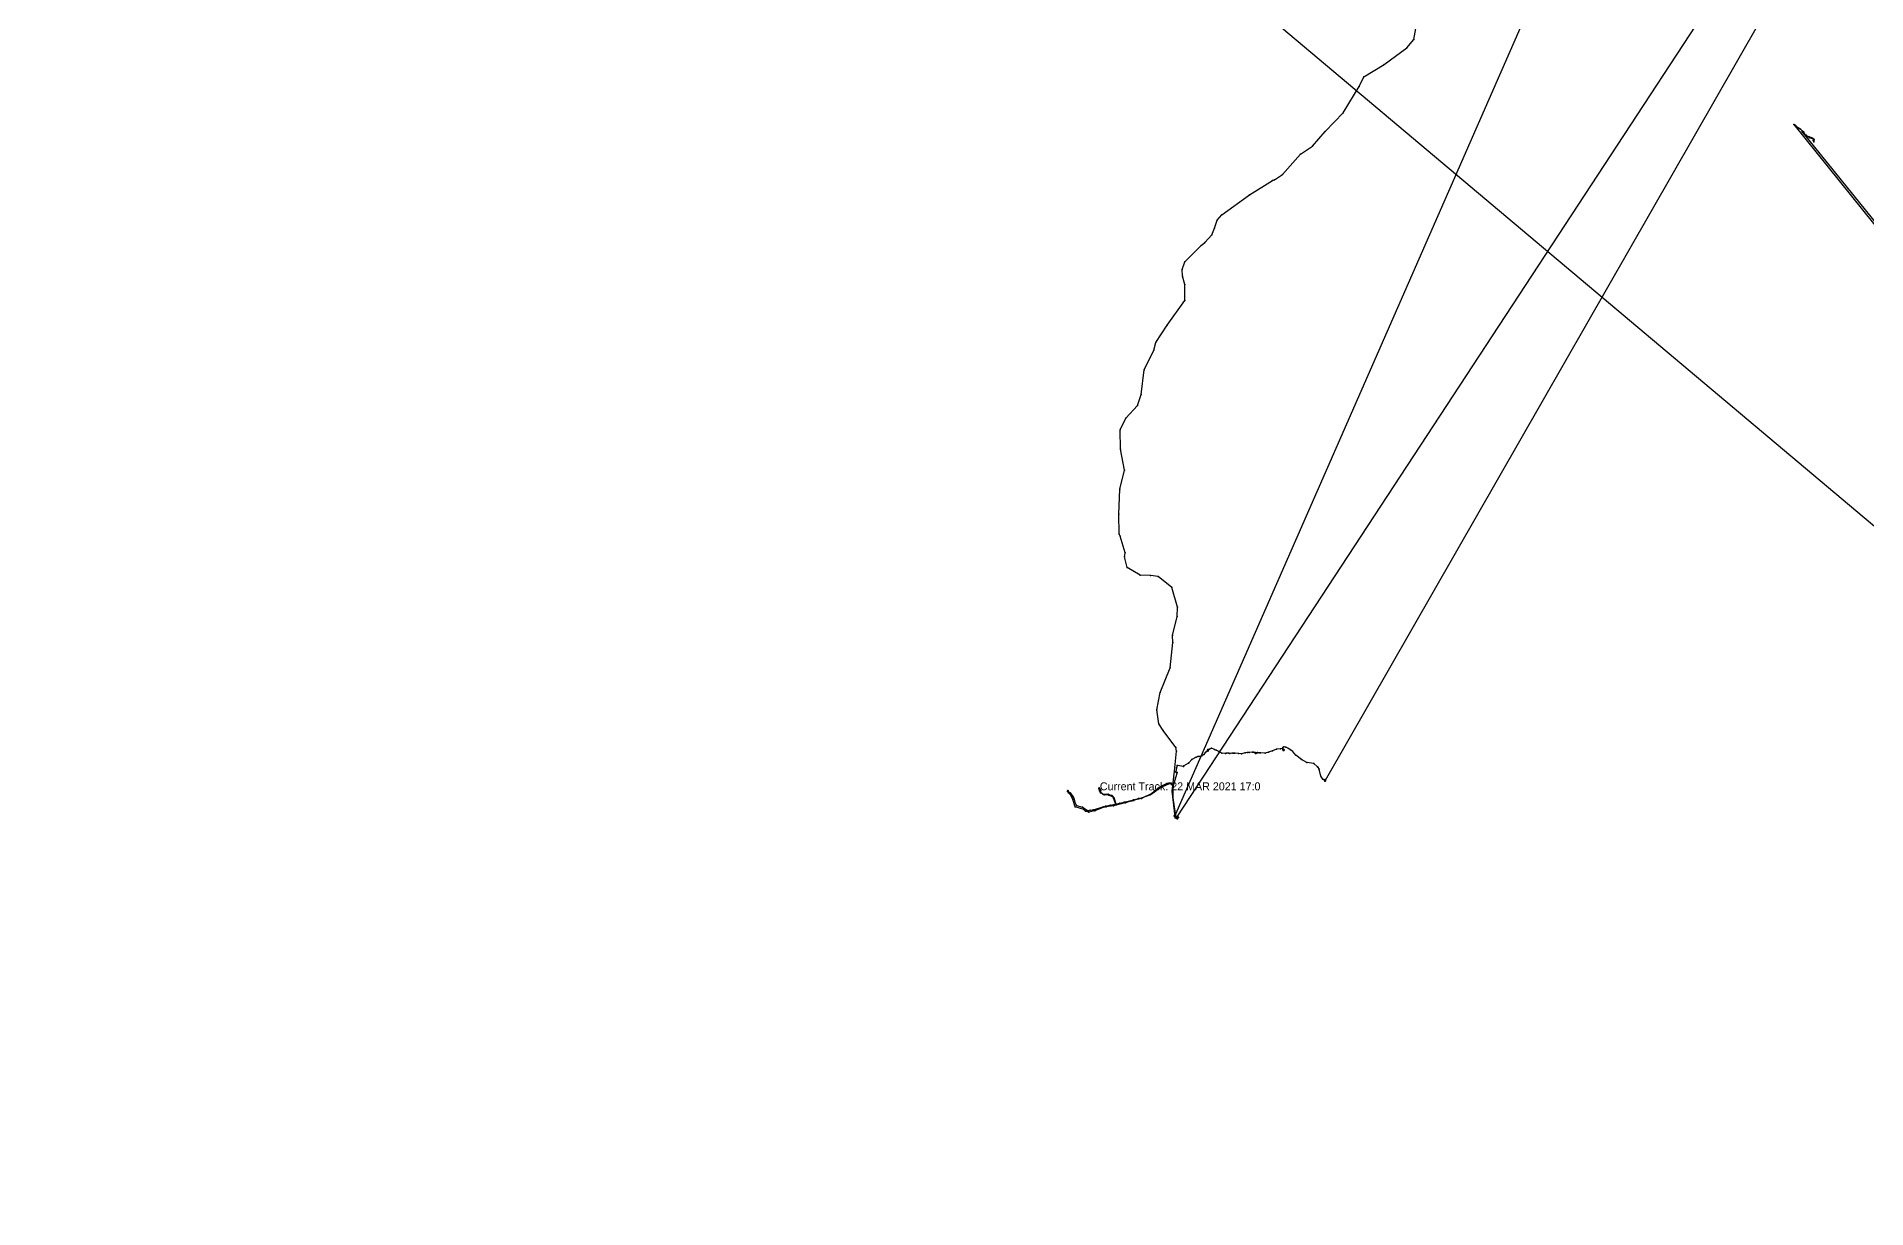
# Model space of a CAD drawing. Header units: metres. Extents: x 534009 to 558760, y 1823984 to 1869097.
# Drawn here: x 536326 to 548092, y 1824012 to 1831548 of the extents above; entities that cross this region are included whole.
import ezdxf

# ---------------------------------------------------------------- set-up
doc = ezdxf.new("R2010")
doc.units = ezdxf.units.M
doc.header["$MEASUREMENT"] = 0
for name, color, linetype in [('FeatureAttribs', 7, 'Continuous'), ('Unknown_Line_Type', 7, 'Continuous'), ('Unknown_Point_Feature', 7, 'Continuous')]:
    doc.layers.add(name, color=color, linetype=linetype)

# ---------------------------------------------------------------- blocks, each defined once
blk = doc.blocks.new('FEATURE')

msp = doc.modelspace()

# ---------------------------------------------------------------- linework, layer by layer
at = {"layer": 'Unknown_Line_Type', "color": 4}
for points in [[(548737, 1838157, 377), (543642, 1826533, 215), (543641, 1826536, 213), (543643, 1826536, 213), (543653, 1826532, 216), (543658, 1826532, 224), (543659, 1826531, 227), (543659, 1826531, 233), (543659, 1826532, 231), (543659, 1826532, 231), (543656, 1826531, 229), (543660, 1826531, 228), (551988, 1839237, 419)], [(551587, 1838947, 406), (544612, 1826764, 291), (544612, 1826762, 295), (544613, 1826765, 298), (544612, 1826762, 295), (544611, 1826762, 297), (544612, 1826766, 299), (544609, 1826765, 296), (544610, 1826767, 293), (544611, 1826770, 292), (544615, 1826768, 293), (544612, 1826768, 296), (544613, 1826769, 300), (544612, 1826769, 302), (544615, 1826770, 302), (544615, 1826769, 302), (544614, 1826762, 302), (544611, 1826763, 301), (544610, 1826760, 298), (544610, 1826766, 298), (544610, 1826763, 300), (544612, 1826762, 298), (544612, 1826763, 298), (544612, 1826762, 298), (544610, 1826761, 302), (544612, 1826768, 299), (544613, 1826767, 298), (544612, 1826764, 298), (544614, 1826764, 298), (544615, 1826768, 301), (544610, 1826760, 299), (544612, 1826761, 301), (544609, 1826764, 297), (544611, 1826764, 297), (544608, 1826765, 298), (544610, 1826765, 300), (544611, 1826766, 301), (544611, 1826761, 296), (544612, 1826765, 293), (544612, 1826769, 289), (544611, 1826767, 292), (544611, 1826766, 293), (544614, 1826769, 296), (544612, 1826767, 298), (544612, 1826763, 299), (544610, 1826764, 296), (544612, 1826764, 298), (544612, 1826763, 301), (544611, 1826763, 298), (544596, 1826772, 301), (544584, 1826793, 300), (544573, 1826837, 297), (544571, 1826839, 297), (544567, 1826848, 297), (544563, 1826853, 298), (544538, 1826873, 299), (544494, 1826881, 304), (544460, 1826899, 310), (544424, 1826928, 314), (544401, 1826952, 318), (544388, 1826962, 323), (544375, 1826970, 325), (544358, 1826978, 330), (544345, 1826981, 332), (544340, 1826977, 334), (544339, 1826971, 334), (544344, 1826961, 334), (544344, 1826960, 335), (544346, 1826960, 334), (544347, 1826959, 335), (544346, 1826960, 333), (544348, 1826961, 335), (544342, 1826963, 334), (544343, 1826962, 335), (544344, 1826959, 338), (544344, 1826959, 335), (544344, 1826960, 337), (544345, 1826960, 337), (544346, 1826959, 339), (544346, 1826959, 339), (544347, 1826959, 341), (544346, 1826960, 339), (544345, 1826961, 338), (544345, 1826963, 338), (544346, 1826960, 336), (544345, 1826960, 335), (544342, 1826963, 334), (544341, 1826960, 330), (544341, 1826962, 329), (544342, 1826961, 327), (544345, 1826960, 331), (544345, 1826959, 329), (544343, 1826960, 332), (544343, 1826962, 332), (544343, 1826963, 332), (544342, 1826963, 332), (544342, 1826964, 332), (544343, 1826964, 330), (544344, 1826963, 328), (544343, 1826960, 328), (544343, 1826959, 327), (544342, 1826959, 330), (544342, 1826960, 330), (544343, 1826960, 330), (544344, 1826961, 326), (544344, 1826960, 328), (544344, 1826959, 329), (544345, 1826960, 329), (544345, 1826960, 329), (544342, 1826958, 327), (544344, 1826958, 327), (544343, 1826959, 327), (544342, 1826957, 327), (544343, 1826958, 327), (544342, 1826957, 326), (544343, 1826958, 327), (544342, 1826958, 327), (544344, 1826960, 330), (544342, 1826962, 331), (544343, 1826961, 331), (544345, 1826958, 330), (544343, 1826959, 330), (544345, 1826961, 331), (544345, 1826960, 329), (544343, 1826959, 331), (544342, 1826959, 331), (544342, 1826958, 331), (544338, 1826969, 331), (544324, 1826968, 331), (544299, 1826966, 329), (544273, 1826954, 326), (544247, 1826946, 324), (544227, 1826940, 320), (544196, 1826942, 315), (544187, 1826942, 313), (544176, 1826944, 309), (544176, 1826943, 309), (544174, 1826942, 308), (544168, 1826943, 306), (544168, 1826941, 305), (544168, 1826941, 306), (544166, 1826937, 306), (544163, 1826937, 308), (544166, 1826939, 307), (544167, 1826941, 309), (544167, 1826940, 305), (544167, 1826943, 307), (544167, 1826941, 306), (544167, 1826942, 307), (544168, 1826940, 308), (544166, 1826941, 308), (544165, 1826943, 305), (544162, 1826944, 305), (544157, 1826945, 306), (544152, 1826946, 304), (544144, 1826946, 303), (544124, 1826944, 296), (544123, 1826944, 296), (544112, 1826945, 294), (544097, 1826943, 290), (544073, 1826935, 286), (544054, 1826937, 282), (544031, 1826940, 277), (544029, 1826941, 273), (544022, 1826941, 274), (544013, 1826939, 272), (543999, 1826938, 270), (543993, 1826939, 270), (543976, 1826939, 268), (543972, 1826937, 266), (543947, 1826940, 263), (543928, 1826951, 257), (543911, 1826959, 252), (543901, 1826964, 251), (543880, 1826972, 248), (543867, 1826966, 243), (543861, 1826961, 240), (543858, 1826964, 242), (543859, 1826964, 243), (543858, 1826961, 246), (543858, 1826960, 245), (543859, 1826955, 251), (543858, 1826953, 255), (543858, 1826955, 255), (543858, 1826956, 252), (543857, 1826955, 254), (543857, 1826955, 255), (543857, 1826957, 256), (543854, 1826956, 256), (543855, 1826955, 257), (543855, 1826955, 259), (543855, 1826954, 260), (543855, 1826954, 255), (543856, 1826959, 251), (543856, 1826956, 249), (543845, 1826946, 245), (543838, 1826939, 243), (543831, 1826931, 241), (543819, 1826923, 239), (543809, 1826919, 237), (543794, 1826918, 234), (543783, 1826915, 229), (543754, 1826899, 227), (543736, 1826878, 224), (543734, 1826875, 224), (543704, 1826858, 221), (543700, 1826855, 219), (543663, 1826860, 221), (543660, 1826860, 221), (543655, 1826845, 220), (543651, 1826820, 221), (543654, 1826815, 222), (543655, 1826816, 224), (543659, 1826816, 229), (543660, 1826816, 231), (543649, 1826782, 231), (543635, 1826729, 230), (543634, 1826724, 230), (543621, 1826747, 230), (543606, 1826747, 230), (543594, 1826745, 230), (543547, 1826721, 229), (543498, 1826681, 227), (543430, 1826649, 225), (543377, 1826636, 223), (543379, 1826637, 221), (543379, 1826638, 220), (543379, 1826639, 219), (543382, 1826636, 219), (543381, 1826635, 219), (543381, 1826637, 219), (543369, 1826634, 219), (543327, 1826621, 218), (543250, 1826601, 216), (543204, 1826595, 214), (543203, 1826596, 215), (543201, 1826600, 214), (543202, 1826599, 214), (543203, 1826600, 213), (543203, 1826599, 214), (543200, 1826598, 215), (543199, 1826600, 213), (543201, 1826600, 212), (543200, 1826600, 211), (543199, 1826600, 211), (543229, 1826605, 213), (543292, 1826619, 215), (543319, 1826626, 217), (543326, 1826625, 218), (543326, 1826623, 218), (543326, 1826623, 217), (543317, 1826620, 217), (543269, 1826608, 216), (543268, 1826608, 216), (543263, 1826616, 217), (543248, 1826658, 217), (543221, 1826670, 216), (543191, 1826672, 215), (543167, 1826686, 214), (543157, 1826713, 214), (543158, 1826717, 214), (543158, 1826717, 214), (543159, 1826713, 215), (543164, 1826706, 215), (543167, 1826704, 216), (543166, 1826703, 218), (543165, 1826703, 218), (543166, 1826701, 217), (543166, 1826703, 219), (543167, 1826703, 220), (543166, 1826703, 220), (543166, 1826703, 220), (543162, 1826701, 218), (543165, 1826702, 218), (543166, 1826703, 219), (543166, 1826703, 220), (543165, 1826702, 220), (543165, 1826703, 219), (543164, 1826702, 218), (543165, 1826701, 223), (543163, 1826701, 222), (543165, 1826701, 224), (543161, 1826701, 221), (543160, 1826700, 223), (543164, 1826702, 221), (543164, 1826702, 223), (543169, 1826701, 223), (543167, 1826701, 222), (543165, 1826702, 220), (543168, 1826704, 220), (543165, 1826704, 223), (543164, 1826702, 225), (543164, 1826703, 227), (543164, 1826701, 224), (543164, 1826702, 223), (543165, 1826703, 223), (543164, 1826702, 227), (543163, 1826701, 226), (543160, 1826698, 226), (543163, 1826701, 224), (543164, 1826700, 220), (543165, 1826701, 219), (543166, 1826700, 219), (543163, 1826704, 218), (543161, 1826713, 218), (543159, 1826715, 218), (543168, 1826691, 217), (543183, 1826676, 218), (543216, 1826677, 218), (543239, 1826667, 217), (543256, 1826651, 216), (543265, 1826612, 215), (543255, 1826605, 214), (543195, 1826595, 212), (543130, 1826569, 209), (543092, 1826560, 209), (543070, 1826567, 209), (543059, 1826578, 208), (543005, 1826595, 205), (542990, 1826643, 204), (542976, 1826669, 204), (542962, 1826686, 204), (542959, 1826696, 204), (542958, 1826698, 209), (542956, 1826696, 209), (542958, 1826697, 212), (542956, 1826695, 214), (542955, 1826694, 214), (542956, 1826693, 216), (542957, 1826695, 219), (542959, 1826695, 221), (542956, 1826694, 222), (542957, 1826696, 220), (542958, 1826697, 222), (542959, 1826698, 223), (542957, 1826699, 220), (542958, 1826698, 219), (542959, 1826698, 219), (542960, 1826696, 218), (542970, 1826686, 218), (542972, 1826684, 217), (542975, 1826683, 217), (542994, 1826654, 210), (542998, 1826644, 208), (543003, 1826622, 206), (543013, 1826603, 205), (543051, 1826593, 204), (543088, 1826570, 202), (543100, 1826573, 202), (543119, 1826576, 202), (543184, 1826596, 205), (543253, 1826607, 208), (543411, 1826648, 215), (543420, 1826649, 215), (543461, 1826663, 216), (543487, 1826672, 217), (543514, 1826691, 218), (543534, 1826707, 219), (543549, 1826717, 219), (543611, 1826744, 223), (543632, 1826736, 226), (543633, 1826653, 228), (543647, 1826552, 232), (543649, 1826541, 232), (543656, 1826527, 233), (543661, 1826526, 233), (543660, 1826526, 235), (543661, 1826523, 237), (543657, 1826521, 238), (543661, 1826522, 238), (543657, 1826524, 236), (543656, 1826526, 232), (543656, 1826524, 230), (543655, 1826527, 229), (543654, 1826527, 230), (543655, 1826524, 229), (543656, 1826525, 228), (543656, 1826523, 225), (543656, 1826523, 224), (543656, 1826524, 225), (543655, 1826524, 226), (543660, 1826526, 227), (543661, 1826524, 226), (543661, 1826525, 225), (543661, 1826526, 223), (543660, 1826524, 224), (543659, 1826523, 225), (543659, 1826523, 223), (543662, 1826524, 225), (543661, 1826524, 228), (543657, 1826523, 229), (543660, 1826522, 227), (543659, 1826524, 225), (543660, 1826523, 227), (543658, 1826522, 227), (543658, 1826525, 227), (543661, 1826520, 226), (543659, 1826522, 226), (543657, 1826526, 229), (543657, 1826528, 229), (543658, 1826525, 229), (543657, 1826526, 232), (543656, 1826524, 231), (543655, 1826522, 230), (543658, 1826523, 228), (543655, 1826524, 231), (543657, 1826523, 232), (543658, 1826524, 230), (543661, 1826525, 227), (543663, 1826523, 225), (543662, 1826525, 225), (543668, 1826527, 223), (543660, 1826522, 224), (543661, 1826522, 227), (543660, 1826522, 230), (543661, 1826520, 234), (543660, 1826520, 231), (543660, 1826519, 228), (543662, 1826518, 230), (543655, 1826521, 226), (543656, 1826524, 228), (543659, 1826522, 227), (543660, 1826522, 229), (543656, 1826521, 229), (543658, 1826524, 232), (543655, 1826520, 235), (543662, 1826521, 240), (543663, 1826519, 245), (543658, 1826521, 240), (543654, 1826523, 236), (543658, 1826523, 234), (543661, 1826520, 232), (543660, 1826524, 230), (543660, 1826521, 228), (543660, 1826520, 231), (543660, 1826523, 231), (543662, 1826518, 219), (543659, 1826521, 228), (543656, 1826521, 231), (543658, 1826521, 232), (543655, 1826528, 233), (543655, 1826528, 231), (543660, 1826524, 228), (543662, 1826520, 228), (543658, 1826524, 236), (543655, 1826523, 230), (543658, 1826521, 229), (543656, 1826522, 227), (543657, 1826520, 230), (543655, 1826522, 229), (543655, 1826522, 227), (543658, 1826523, 223), (543657, 1826524, 231), (543655, 1826522, 237), (543655, 1826525, 240), (543654, 1826525, 240), (543658, 1826520, 232), (543657, 1826519, 231), (543657, 1826520, 228), (543657, 1826524, 232), (543657, 1826525, 235), (543657, 1826524, 239), (543655, 1826524, 241), (543655, 1826523, 240), (543654, 1826522, 238), (543656, 1826527, 239), (543658, 1826526, 242), (543658, 1826526, 240), (543658, 1826524, 238), (543659, 1826524, 236), (543659, 1826523, 237), (543658, 1826523, 239), (543657, 1826524, 239), (543657, 1826524, 233), (543657, 1826525, 233), (543656, 1826521, 233), (543658, 1826525, 230), (543657, 1826522, 232), (543660, 1826525, 233), (543659, 1826527, 233), (543659, 1826530, 236), (543661, 1826527, 238), (543660, 1826523, 240), (543657, 1826528, 234), (543658, 1826527, 233), (543658, 1826528, 233), (543659, 1826528, 234), (543657, 1826527, 241), (543657, 1826526, 237), (543659, 1826527, 240), (543656, 1826526, 237), (543658, 1826527, 240), (543656, 1826524, 237), (543658, 1826526, 240), (543658, 1826524, 231), (543656, 1826522, 230), (543659, 1826521, 228), (543656, 1826524, 227), (543657, 1826524, 228), (543656, 1826526, 229), (543657, 1826526, 231), (543658, 1826527, 234), (543657, 1826524, 230), (543654, 1826527, 232), (543656, 1826526, 231), (543656, 1826525, 230), (543657, 1826525, 228), (543659, 1826523, 229), (543659, 1826524, 231), (543660, 1826525, 232), (543658, 1826523, 230), (543654, 1826524, 230), (543654, 1826522, 227), (543654, 1826523, 228), (543656, 1826525, 231), (543658, 1826524, 226), (543662, 1826524, 225), (543665, 1826525, 225), (543661, 1826525, 225), (543657, 1826525, 228), (543657, 1826524, 226), (543656, 1826523, 226), (543657, 1826524, 225), (543657, 1826524, 224), (543656, 1826522, 225), (543656, 1826524, 226), (543658, 1826524, 227), (543656, 1826526, 226), (543658, 1826525, 227), (543656, 1826522, 227), (543659, 1826524, 228), (543660, 1826524, 228), (543660, 1826529, 227), (543660, 1826529, 228), (543659, 1826529, 230), (543659, 1826529, 233), (543653, 1826527, 235), (543665, 1826535, 240), (543653, 1826527, 235), (543648, 1826525, 232), (543642, 1826569, 231), (543629, 1826695, 230), (543644, 1826824, 230), (543656, 1826953, 227), (543651, 1826976, 227), (543570, 1827085, 225), (543542, 1827129, 224), (543529, 1827218, 223), (543550, 1827331, 223), (543615, 1827488, 225), (543633, 1827651, 227), (543631, 1827696, 227), (543661, 1827819, 228), (543663, 1827879, 229), (543626, 1828005, 231), (543537, 1828077, 231), (543488, 1828082, 231), (543422, 1828084, 230), (543338, 1828135, 229), (543322, 1828203, 229), (543325, 1828229, 229), (543293, 1828335, 228), (543288, 1828348, 229), (543284, 1828477, 229), (543291, 1828638, 227), (543321, 1828760, 226), (543296, 1828895, 225), (543294, 1829020, 223), (543331, 1829094, 224), (543405, 1829175, 225), (543429, 1829246, 225), (543449, 1829406, 227), (543510, 1829531, 227), (543524, 1829580, 227), (543595, 1829692, 226), (543709, 1829851, 227), (543710, 1829954, 227), (543695, 1830007, 227), (543692, 1830051, 227), (543710, 1830100, 227), (543814, 1830205, 228), (543839, 1830224, 228), (543882, 1830273, 228), (543901, 1830317, 229), (543918, 1830368, 228), (543947, 1830402, 227), (544125, 1830530, 224), (544273, 1830622, 223), (544287, 1830627, 222), (544338, 1830661, 222), (544454, 1830792, 221), (544530, 1830844, 220), (544611, 1830938, 220), (544728, 1831059, 219), (544830, 1831228, 217), (544860, 1831289, 216), (544991, 1831368, 217), (545136, 1831477, 218), (545181, 1831530, 219), (545195, 1831601, 219)], [(553227, 1824123, 425), (536326, 1838340, 208)], [(553278, 1824012, 448), (547680, 1830937, 430), (547680, 1830937, 432), (547678, 1830937, 432), (547678, 1830938, 433), (547679, 1830936, 431), (547679, 1830938, 432), (547678, 1830938, 433), (547678, 1830938, 431), (547680, 1830937, 432), (547680, 1830937, 431), (547680, 1830937, 430), (547680, 1830938, 430), (547681, 1830938, 431), (547680, 1830937, 431), (547679, 1830937, 431), (547679, 1830937, 431), (547680, 1830938, 429), (547680, 1830936, 431), (547681, 1830936, 433), (547681, 1830936, 431), (547682, 1830937, 432), (547681, 1830938, 432), (547680, 1830939, 434), (547682, 1830941, 432), (547682, 1830939, 430), (547693, 1830919, 430), (547702, 1830912, 430), (547705, 1830912, 430), (547709, 1830908, 430), (547727, 1830899, 428), (547728, 1830898, 428), (547739, 1830895, 428), (547743, 1830895, 429), (547753, 1830886, 430), (547752, 1830879, 432), (547754, 1830879, 433), (547750, 1830880, 433), (547754, 1830879, 433), (547753, 1830871, 435), (547756, 1830884, 429), (547755, 1830883, 426), (547755, 1830885, 429), (547755, 1830883, 431), (547756, 1830884, 431), (547754, 1830885, 433), (547755, 1830884, 435), (547755, 1830886, 435), (547754, 1830888, 431), (547754, 1830888, 432), (547747, 1830892, 432), (547744, 1830896, 432), (547742, 1830897, 433), (547735, 1830899, 432), (547723, 1830904, 431), (547712, 1830909, 431), (547705, 1830914, 432), (547699, 1830916, 432), (547698, 1830917, 432), (547694, 1830923, 433), (547690, 1830932, 434), (547689, 1830933, 434), (547678, 1830943, 435), (547669, 1830952, 436), (547668, 1830953, 436), (547661, 1830958, 434), (547654, 1830960, 432), (547653, 1830962, 432), (547653, 1830961, 433), (547652, 1830960, 433), (547648, 1830962, 432), (547645, 1830967, 433), (547641, 1830972, 432), (547640, 1830973, 432), (547632, 1830981, 426), (547625, 1830983, 423), (553215, 1824035, 428)]]:
    msp.add_polyline3d(points, dxfattribs=at)
at = {"layer": 'Unknown_Point_Feature'}
for p in [(545181, 1831530, 219), (545136, 1831477, 218), (544860, 1831289, 216), (544991, 1831368, 217), (544830, 1831228, 217), (544728, 1831059, 219), (544611, 1830938, 220), (547625, 1830983, 423), (547632, 1830981, 426), (547640, 1830973, 432), (547641, 1830972, 432), (547645, 1830967, 433), (547648, 1830962, 432), (547652, 1830960, 433), (547653, 1830962, 432), (547653, 1830961, 433), (547654, 1830960, 432), (547661, 1830958, 434), (547668, 1830953, 436), (547669, 1830952, 436), (547678, 1830943, 435), (547678, 1830938, 433), (547678, 1830938, 433), (547678, 1830938, 431), (547678, 1830937, 432), (547679, 1830938, 432), (547679, 1830937, 431), (547679, 1830937, 431), (547679, 1830936, 431), (547680, 1830939, 434), (547680, 1830938, 430), (547680, 1830938, 429), (547680, 1830937, 430), (547680, 1830937, 432), (547680, 1830937, 432), (547680, 1830937, 431), (547680, 1830937, 430), (547680, 1830937, 431), (547680, 1830936, 431), (547681, 1830938, 431), (547681, 1830938, 432), (547681, 1830936, 433), (547681, 1830936, 431), (547682, 1830941, 432), (547682, 1830939, 430), (547682, 1830937, 432), (547689, 1830933, 434), (547690, 1830932, 434), (547693, 1830919, 430), (547694, 1830923, 433), (547698, 1830917, 432), (547699, 1830916, 432), (547702, 1830912, 430), (547705, 1830914, 432), (547705, 1830912, 430), (547709, 1830908, 430), (547712, 1830909, 431), (547723, 1830904, 431), (544454, 1830792, 221), (544530, 1830844, 220), (547727, 1830899, 428), (547728, 1830898, 428), (547735, 1830899, 432), (547739, 1830895, 428), (547742, 1830897, 433), (547743, 1830895, 429), (547744, 1830896, 432), (547747, 1830892, 432), (547750, 1830880, 433), (547752, 1830879, 432), (547753, 1830886, 430), (547753, 1830871, 435), (547754, 1830888, 431), (547754, 1830888, 432), (547754, 1830885, 433), (547754, 1830879, 433), (547754, 1830879, 433), (547755, 1830886, 435), (547755, 1830885, 429), (547755, 1830884, 435), (547755, 1830883, 426), (547755, 1830883, 431), (547756, 1830884, 429), (547756, 1830884, 431), (544273, 1830622, 223), (544287, 1830627, 222), (544338, 1830661, 222), (544125, 1830530, 224), (543901, 1830317, 229), (543918, 1830368, 228), (543947, 1830402, 227), (543814, 1830205, 228), (543839, 1830224, 228), (543882, 1830273, 228), (543710, 1830100, 227), (543692, 1830051, 227), (543695, 1830007, 227), (543709, 1829851, 227), (543710, 1829954, 227), (543595, 1829692, 226), (543510, 1829531, 227), (543524, 1829580, 227), (543449, 1829406, 227), (543405, 1829175, 225), (543429, 1829246, 225), (543294, 1829020, 223), (543331, 1829094, 224), (543296, 1828895, 225), (543321, 1828760, 226), (543291, 1828638, 227), (543284, 1828477, 229), (543288, 1828348, 229), (543293, 1828335, 228), (543322, 1828203, 229), (543325, 1828229, 229), (543338, 1828135, 229), (543422, 1828084, 230), (543488, 1828082, 231), (543537, 1828077, 231), (543626, 1828005, 231), (543663, 1827879, 229), (543661, 1827819, 228), (543631, 1827696, 227), (543633, 1827651, 227), (543615, 1827488, 225), (543550, 1827331, 223), (543529, 1827218, 223), (543542, 1827129, 224), (543570, 1827085, 225), (543651, 1826976, 227), (543656, 1826953, 227), (543783, 1826915, 229), (543794, 1826918, 234), (543809, 1826919, 237), (543819, 1826923, 239), (543831, 1826931, 241), (543838, 1826939, 243), (543845, 1826946, 245), (543854, 1826956, 256), (543855, 1826955, 257), (543855, 1826955, 259), (543855, 1826954, 260), (543855, 1826954, 255), (543856, 1826959, 251), (543856, 1826956, 249), (543857, 1826957, 256), (543857, 1826955, 254), (543857, 1826955, 255), (543858, 1826964, 242), (543858, 1826961, 246), (543858, 1826960, 245), (543858, 1826956, 252), (543858, 1826955, 255), (543858, 1826953, 255), (543859, 1826964, 243), (543859, 1826955, 251), (543861, 1826961, 240), (543867, 1826966, 243), (543880, 1826972, 248), (543901, 1826964, 251), (543911, 1826959, 252), (543928, 1826951, 257), (543947, 1826940, 263), (543972, 1826937, 266), (543976, 1826939, 268), (543993, 1826939, 270), (543999, 1826938, 270), (544013, 1826939, 272), (544022, 1826941, 274), (544029, 1826941, 273), (544031, 1826940, 277), (544054, 1826937, 282), (544073, 1826935, 286), (544097, 1826943, 290), (544112, 1826945, 294), (544123, 1826944, 296), (544124, 1826944, 296), (544144, 1826946, 303), (544152, 1826946, 304), (544157, 1826945, 306), (544162, 1826944, 305), (544163, 1826937, 308), (544165, 1826943, 305), (544166, 1826941, 308), (544166, 1826939, 307), (544166, 1826937, 306), (544167, 1826943, 307), (544167, 1826942, 307), (544167, 1826941, 309), (544167, 1826941, 306), (544167, 1826940, 305), (544168, 1826943, 306), (544168, 1826941, 305), (544168, 1826941, 306), (544168, 1826940, 308), (544174, 1826942, 308), (544176, 1826944, 309), (544176, 1826943, 309), (544187, 1826942, 313), (544196, 1826942, 315), (544227, 1826940, 320), (544247, 1826946, 324), (544273, 1826954, 326), (544299, 1826966, 329), (544324, 1826968, 331), (544338, 1826969, 331), (544339, 1826971, 334), (544340, 1826977, 334), (544341, 1826962, 329), (544341, 1826960, 330), (544342, 1826964, 332), (544342, 1826963, 334), (544342, 1826963, 334), (544342, 1826963, 332), (544342, 1826962, 331), (544342, 1826961, 327), (544342, 1826960, 330), (544342, 1826959, 330), (544342, 1826959, 331), (544342, 1826958, 327), (544342, 1826958, 327), (544342, 1826958, 331), (544342, 1826957, 327), (544342, 1826957, 326), (544343, 1826964, 330), (544343, 1826963, 332), (544343, 1826962, 335), (544343, 1826962, 332), (544343, 1826961, 331), (544343, 1826960, 332), (544343, 1826960, 328), (544343, 1826960, 330), (544343, 1826959, 327), (544343, 1826959, 327), (544343, 1826959, 330), (544343, 1826959, 331), (544343, 1826958, 327), (544343, 1826958, 327), (544344, 1826963, 328), (544344, 1826961, 334), (544344, 1826961, 326), (544344, 1826960, 335), (544344, 1826960, 337), (544344, 1826960, 328), (544344, 1826960, 330), (544344, 1826959, 338), (544344, 1826959, 335), (544344, 1826959, 329), (544344, 1826958, 327), (544345, 1826981, 332), (544345, 1826963, 338), (544345, 1826961, 338), (544345, 1826961, 331), (544345, 1826960, 337), (544345, 1826960, 335), (544345, 1826960, 331), (544345, 1826960, 329), (544345, 1826960, 329), (544345, 1826960, 329), (544345, 1826959, 329), (544345, 1826958, 330), (544346, 1826960, 334), (544346, 1826960, 333), (544346, 1826960, 339), (544346, 1826960, 336), (544346, 1826959, 339), (544346, 1826959, 339), (544347, 1826959, 335), (544347, 1826959, 341), (544348, 1826961, 335), (544358, 1826978, 330), (544375, 1826970, 325), (544388, 1826962, 323), (544401, 1826952, 318), (544424, 1826928, 314), (543644, 1826824, 230), (543651, 1826820, 221), (543654, 1826815, 222), (543655, 1826845, 220), (543655, 1826816, 224), (543659, 1826816, 229), (543660, 1826860, 221), (543660, 1826816, 231), (543663, 1826860, 221), (543700, 1826855, 219), (543704, 1826858, 221), (543734, 1826875, 224), (543736, 1826878, 224), (543754, 1826899, 227), (544460, 1826899, 310), (544494, 1826881, 304), (544538, 1826873, 299), (544563, 1826853, 298), (544567, 1826848, 297), (544571, 1826839, 297), (544573, 1826837, 297), (544584, 1826793, 300), (542955, 1826694, 214), (542956, 1826696, 209), (542956, 1826695, 214), (542956, 1826694, 222), (542956, 1826693, 216), (542957, 1826699, 220), (542957, 1826696, 220), (542957, 1826695, 219), (542958, 1826698, 209), (542958, 1826698, 219), (542958, 1826697, 212), (542958, 1826697, 222), (542959, 1826698, 223), (542959, 1826698, 219), (542959, 1826696, 204), (542959, 1826695, 221), (542960, 1826696, 218), (542962, 1826686, 204), (542970, 1826686, 218), (542972, 1826684, 217), (542975, 1826683, 217), (542976, 1826669, 204), (543157, 1826713, 214), (543158, 1826717, 214), (543158, 1826717, 214), (543159, 1826715, 218), (543159, 1826713, 215), (543160, 1826700, 223), (543160, 1826698, 226), (543161, 1826713, 218), (543161, 1826701, 221), (543162, 1826701, 218), (543163, 1826704, 218), (543163, 1826701, 222), (543163, 1826701, 226), (543163, 1826701, 224), (543164, 1826706, 215), (543164, 1826703, 227), (543164, 1826702, 218), (543164, 1826702, 221), (543164, 1826702, 223), (543164, 1826702, 225), (543164, 1826702, 223), (543164, 1826702, 227), (543164, 1826701, 224), (543164, 1826700, 220), (543165, 1826704, 223), (543165, 1826703, 218), (543165, 1826703, 219), (543165, 1826703, 223), (543165, 1826702, 218), (543165, 1826702, 220), (543165, 1826702, 220), (543165, 1826701, 223), (543165, 1826701, 224), (543165, 1826701, 219), (543166, 1826703, 218), (543166, 1826703, 219), (543166, 1826703, 220), (543166, 1826703, 220), (543166, 1826703, 219), (543166, 1826703, 220), (543166, 1826701, 217), (543166, 1826700, 219), (543167, 1826704, 216), (543167, 1826703, 220), (543167, 1826701, 222), (543167, 1826686, 214), (543168, 1826704, 220), (543168, 1826691, 217), (543169, 1826701, 223), (543183, 1826676, 218), (543191, 1826672, 215), (543216, 1826677, 218), (543221, 1826670, 216), (543239, 1826667, 217), (543487, 1826672, 217), (543498, 1826681, 227), (543514, 1826691, 218), (543534, 1826707, 219), (543547, 1826721, 229), (543549, 1826717, 219), (543594, 1826745, 230), (543606, 1826747, 230), (543611, 1826744, 223), (543621, 1826747, 230), (543629, 1826695, 230), (543632, 1826736, 226), (543634, 1826724, 230), (543635, 1826729, 230), (543649, 1826782, 231), (544596, 1826772, 301), (544608, 1826765, 298), (544609, 1826765, 296), (544609, 1826764, 297), (544610, 1826767, 293), (544610, 1826766, 298), (544610, 1826765, 300), (544610, 1826764, 296), (544610, 1826763, 300), (544610, 1826761, 302), (544610, 1826760, 298), (544610, 1826760, 299), (544611, 1826770, 292), (544611, 1826767, 292), (544611, 1826766, 301), (544611, 1826766, 293), (544611, 1826764, 297), (544611, 1826763, 301), (544611, 1826763, 298), (544611, 1826762, 297), (544611, 1826761, 296), (544612, 1826769, 302), (544612, 1826769, 289), (544612, 1826768, 296), (544612, 1826768, 299), (544612, 1826767, 298), (544612, 1826766, 299), (544612, 1826765, 293), (544612, 1826764, 291), (544612, 1826764, 298), (544612, 1826764, 298), (544612, 1826763, 298), (544612, 1826763, 299), (544612, 1826763, 301), (544612, 1826762, 295), (544612, 1826762, 295), (544612, 1826762, 298), (544612, 1826762, 298), (544612, 1826761, 301), (544613, 1826769, 300), (544613, 1826767, 298), (544613, 1826765, 298), (544614, 1826769, 296), (544614, 1826764, 298), (544614, 1826762, 302), (544615, 1826770, 302), (544615, 1826769, 302), (544615, 1826768, 293), (544615, 1826768, 301), (542990, 1826643, 204), (542994, 1826654, 210), (542998, 1826644, 208), (543003, 1826622, 206), (543005, 1826595, 205), (543013, 1826603, 205), (543051, 1826593, 204), (543059, 1826578, 208), (543070, 1826567, 209), (543088, 1826570, 202), (543092, 1826560, 209), (543100, 1826573, 202), (543119, 1826576, 202), (543130, 1826569, 209), (543184, 1826596, 205), (543195, 1826595, 212), (543199, 1826600, 213), (543199, 1826600, 211), (543200, 1826600, 211), (543200, 1826598, 215), (543201, 1826600, 214), (543201, 1826600, 212), (543202, 1826599, 214), (543203, 1826600, 213), (543203, 1826599, 214), (543203, 1826596, 215), (543204, 1826595, 214), (543229, 1826605, 213), (543248, 1826658, 217), (543250, 1826601, 216), (543253, 1826607, 208), (543255, 1826605, 214), (543256, 1826651, 216), (543263, 1826616, 217), (543265, 1826612, 215), (543268, 1826608, 216), (543269, 1826608, 216), (543292, 1826619, 215), (543317, 1826620, 217), (543319, 1826626, 217), (543326, 1826625, 218), (543326, 1826623, 218), (543326, 1826623, 217), (543327, 1826621, 218), (543369, 1826634, 219), (543377, 1826636, 223), (543379, 1826639, 219), (543379, 1826638, 220), (543379, 1826637, 221), (543381, 1826637, 219), (543381, 1826635, 219), (543382, 1826636, 219), (543411, 1826648, 215), (543420, 1826649, 215), (543430, 1826649, 225), (543461, 1826663, 216), (543633, 1826653, 228), (543642, 1826569, 231), (543647, 1826552, 232), (543641, 1826536, 213), (543642, 1826533, 215), (543643, 1826536, 213), (543648, 1826525, 232), (543649, 1826541, 232), (543653, 1826532, 216), (543653, 1826527, 235), (543653, 1826527, 235), (543654, 1826527, 230), (543654, 1826527, 232), (543654, 1826525, 240), (543654, 1826524, 230), (543654, 1826523, 236), (543654, 1826523, 228), (543654, 1826522, 238), (543654, 1826522, 227), (543655, 1826528, 233), (543655, 1826528, 231), (543655, 1826527, 229), (543655, 1826525, 240), (543655, 1826524, 229), (543655, 1826524, 226), (543655, 1826524, 231), (543655, 1826524, 241), (543655, 1826523, 240), (543655, 1826522, 230), (543655, 1826522, 229), (543655, 1826522, 227), (543655, 1826522, 237), (543655, 1826521, 226), (543655, 1826520, 235), (543656, 1826531, 229), (543656, 1826527, 233), (543656, 1826527, 239), (543656, 1826526, 232), (543656, 1826526, 237), (543656, 1826526, 229), (543656, 1826526, 231), (543656, 1826526, 226), (543656, 1826525, 228), (543656, 1826525, 230), (543656, 1826525, 231), (543656, 1826524, 230), (543656, 1826524, 225), (543656, 1826524, 231), (543656, 1826524, 228), (543656, 1826524, 237), (543656, 1826524, 227), (543656, 1826524, 226), (543656, 1826523, 225), (543656, 1826523, 224), (543655, 1826523, 230), (543656, 1826523, 226), (543656, 1826522, 227), (543656, 1826522, 230), (543656, 1826522, 225), (543656, 1826521, 229), (543656, 1826521, 231), (543656, 1826521, 233), (543657, 1826528, 229), (543657, 1826528, 234), (543657, 1826527, 241), (543657, 1826526, 229), (543657, 1826526, 232), (543657, 1826526, 237), (543657, 1826526, 231), (543657, 1826525, 235), (543657, 1826525, 233), (543657, 1826525, 228), (543657, 1826525, 228), (543657, 1826524, 236), (543657, 1826524, 231), (543657, 1826524, 232), (543657, 1826524, 239), (543657, 1826524, 239), (543657, 1826524, 228), (543657, 1826524, 230), (543657, 1826524, 226), (543657, 1826524, 225), (543657, 1826524, 224), (543657, 1826523, 229), (543657, 1826523, 232), (543657, 1826522, 232), (543656, 1826522, 227), (543657, 1826521, 238), (543657, 1826520, 230), (543657, 1826520, 228), (543657, 1826519, 231), (543658, 1826532, 224), (543658, 1826528, 233), (543658, 1826527, 233), (543658, 1826527, 240), (543658, 1826527, 234), (543658, 1826526, 242), (543658, 1826526, 240), (543658, 1826526, 240), (543658, 1826525, 227), (543658, 1826525, 229), (543658, 1826525, 230), (543658, 1826525, 227), (543658, 1826524, 230), (543658, 1826524, 232), (543658, 1826524, 236), (543658, 1826524, 238), (543657, 1826524, 233), (543658, 1826524, 231), (543658, 1826524, 226), (543658, 1826524, 227), (543658, 1826523, 228), (543658, 1826523, 234), (543658, 1826523, 223), (543658, 1826523, 239), (543658, 1826523, 230), (543658, 1826522, 227), (543658, 1826521, 240), (543658, 1826521, 232), (543658, 1826521, 229), (543658, 1826520, 232), (543659, 1826532, 231), (543659, 1826532, 231), (543659, 1826531, 227), (543659, 1826531, 233), (543659, 1826530, 236), (543659, 1826529, 230), (543659, 1826529, 233), (543659, 1826528, 234), (543659, 1826527, 233), (543659, 1826527, 240), (543659, 1826524, 225), (543659, 1826524, 236), (543659, 1826524, 231), (543659, 1826524, 228), (543659, 1826523, 225), (543659, 1826523, 223), (543659, 1826523, 237), (543659, 1826523, 229), (543659, 1826522, 226), (543659, 1826522, 227), (543659, 1826521, 228), (543659, 1826521, 228), (543660, 1826531, 228), (543660, 1826529, 227), (543660, 1826529, 228), (543660, 1826526, 235), (543660, 1826526, 227), (543660, 1826525, 233), (543660, 1826525, 232), (543660, 1826524, 224), (543660, 1826524, 230), (543660, 1826524, 228), (543660, 1826524, 228), (543660, 1826523, 227), (543660, 1826523, 231), (543660, 1826523, 240), (543660, 1826522, 227), (543660, 1826522, 224), (543660, 1826522, 230), (543660, 1826522, 229), (543660, 1826521, 228), (543660, 1826520, 231), (543660, 1826520, 231), (543660, 1826519, 228), (543661, 1826527, 238), (543661, 1826526, 233), (543661, 1826526, 223), (543661, 1826525, 225), (543661, 1826525, 227), (543661, 1826525, 225), (543661, 1826524, 226), (543661, 1826524, 228), (543661, 1826523, 237), (543661, 1826522, 238), (543661, 1826522, 227), (543661, 1826520, 226), (543661, 1826520, 234), (543661, 1826520, 232), (543662, 1826525, 225), (543662, 1826524, 225), (543662, 1826524, 225), (543662, 1826521, 240), (543662, 1826520, 228), (543662, 1826518, 230), (543662, 1826518, 219), (543663, 1826523, 225), (543663, 1826519, 245), (543665, 1826535, 240), (543665, 1826525, 225), (543668, 1826527, 223)]:
    msp.add_point(p, dxfattribs=at)

# ---------------------------------------------------------------- block references
at = {"layer": 'FeatureAttribs'}
ref = msp.add_blockref('FEATURE', (543163, 1826701, 222), dxfattribs=at)
ref.add_attrib('NAME', 'Current Track: 22 MAR 2021 17:0', (543163, 1826701, 222), dxfattribs={"color": 18, "height": 51.46})

doc.saveas('drawing.dxf')
